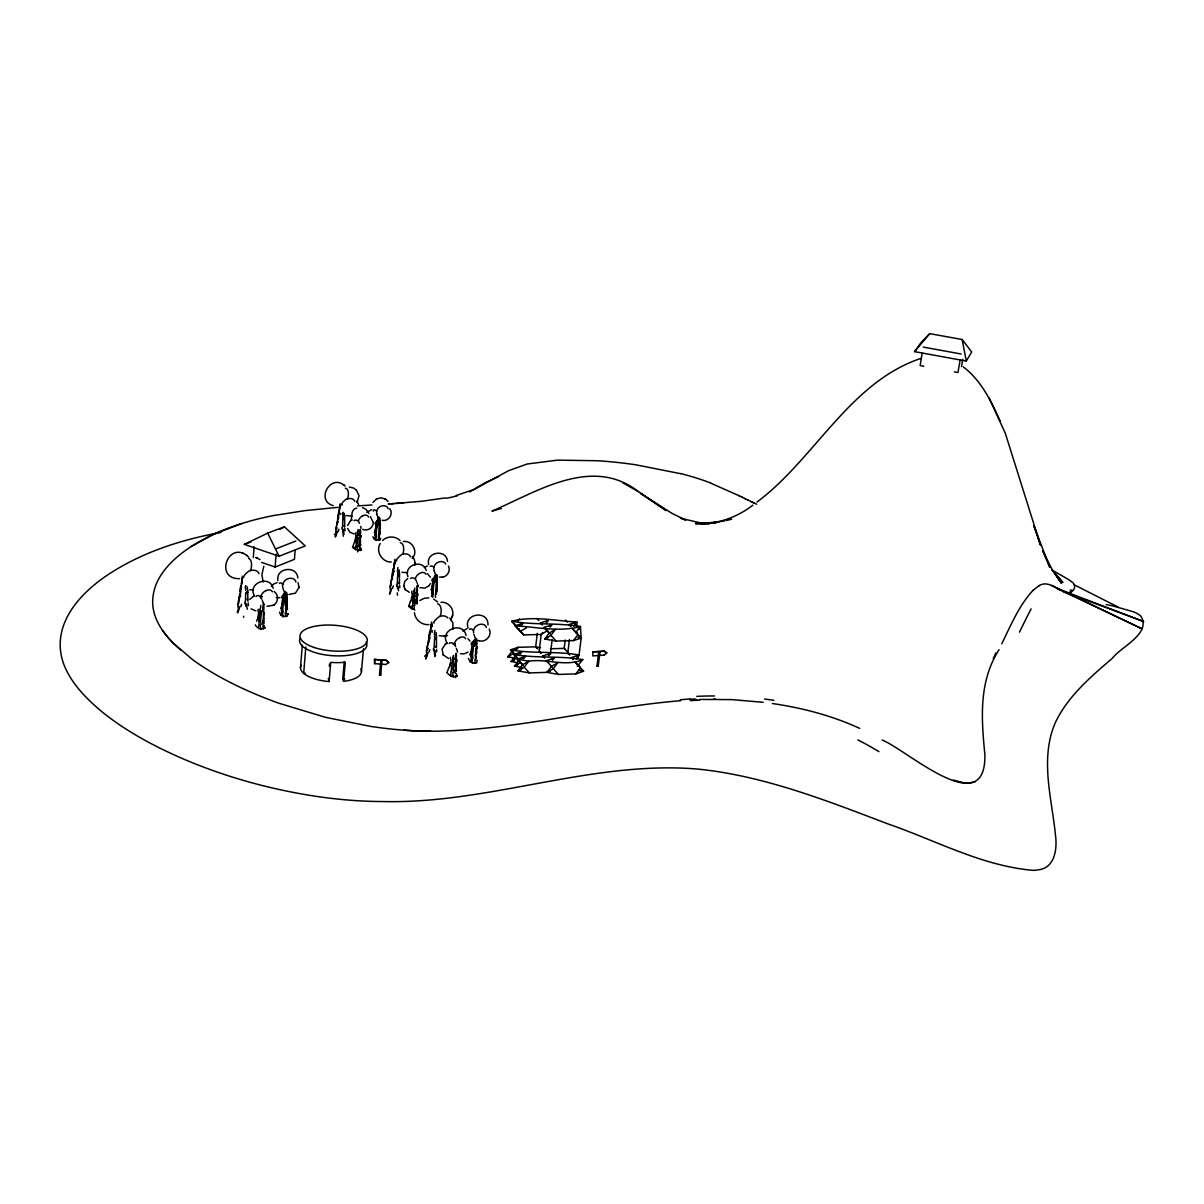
<?xml version="1.0" encoding="UTF-8"?>
<svg xmlns="http://www.w3.org/2000/svg" width="1204" height="1204" viewBox="0 0 1204 1204"><rect width="100%" height="100%" fill="white"/><g stroke="black" fill="none" stroke-linecap="round" stroke-linejoin="round"><path stroke-width="1.5" d="M245.691 588.395L245.691 590.261M247.708 592.594L247.979 601.127M357.784 542.884L358.235 537.405M356.279 543.576L356.294 545.818M414.432 601.865L414.627 599.276M412.791 602.557L412.791 604.935M285.273 598.207L285.288 596.447M342.884 517.87L342.899 515.041M380.148 533.041L380.133 534.38M451.425 668.957L451.425 671.486M263.39 613.814L263.435 620.301M397.666 574.308L397.696 571.328M437.112 591.691L437.157 590.291M263.631 614.777L263.706 612.475M287.019 602.737L287.094 600.435M379.125 521.528L379.245 519.827A27.18 16.6 79.3 0 0 379.35 518.773L379.125 517.223M285.062 605.371L285.047 602.933M434.599 637.593L434.659 634.433M298.923 587.236L298.125 582.766M399.442 575.361L399.502 583.549M285.89 601.624L285.784 608.08M360.267 536.788L360.252 542.658M245.691 593.045L245.481 601.654M360.327 537.782L360.432 535.69M379.922 528.089L380.028 526.013M431.89 591.962L431.935 590.788M281.646 608.697L281.57 611.165M417.156 594.114L416.96 602.888M262.412 596.717L260.546 596.567L260.485 597.756M431.875 592.202L431.83 593.151M435.351 579.907L435.397 579.049M379.079 526.961L378.914 532.83M414.928 565.188L415.064 563.984M436.48 575.091L436.465 575.316A28.896 18.06 78 0 1 436.45 576.475L436.254 578.236M238.061 603.987L237.925 607.012M415.094 563.427L414.266 559.363L412.25 556.474M456.03 660.785L455.925 662.185A19.445 17.232 -27.3 0 0 456.015 663.118L455.789 669.123M245.721 586.559L245.767 585.641M263.796 621.61L263.887 620.165M286.823 594.716L286.913 592.88M336.262 527.728L335.841 531.867M375.151 533.417L375.061 535.645M415.064 564.315L415.109 563.096M437.097 582.886L436.962 585.084A17.955 16.69 8.4 0 0 436.901 585.972M342.854 519.27L342.568 527.096M390.292 586.258L390.156 589.162M263.24 607.809L263.586 604.935A30.988 24.832 -50.4 0 0 263.571 603.776L263.224 602.828M285.077 602.03L285.167 600.435M426.683 650.371L426.547 653.471M436.164 583.985L435.953 590.186M443.238 654.976L442.094 649.016L445.676 643.839M474.903 643.493L474.948 642.605M263.3 606.395L263.33 605.928A30.582 22.68 68.1 0 0 263.405 604.754L263.36 603.791M433.169 590.186L433.892 583.774M476.618 649.016L476.769 646.683M471.246 655.172L471.125 657.7M261.087 614.085L261.283 610.669M397.621 575.783L397.26 584.045M475.836 647.978L475.746 649.407M285.89 595.634L285.95 594.701M479.192 640.739L478.545 640.513C485.122 643.342 492.602 635.577 489.215 629.09M261.057 614.552L260.621 620.602A12.01 11.303 -35.5 0 0 260.696 622.107L261.148 624.319M342.959 513.371L343.035 512.257M379.862 520.79L379.967 519.105A27.331 24.441 -36.5 0 0 379.982 518.277M455.955 663.208L456.045 661.779M358.551 533.011L358.611 532.213M360.327 530.497L360.312 529.625A27.496 21.19 69.1 0 0 360.357 529.203L360.207 531.34M434.539 639.158L434.102 647.948M285.363 594.43L285.453 593.06M358.371 535.223L358.461 533.884M417.081 595.438L417.036 596.326A18.15 16.344 -25.9 0 0 417.111 597.214L417.081 598.554M455.142 644.757L455.247 643.794L453.306 644.381M397.772 569.552L397.937 567.505M436.977 577.393L437.112 575.617M261.283 628.398C260.711 630.776 255.353 626.035 255.293 624.861M415.109 593.753L415.199 592.338M417.036 589.614L417.111 588.651M358.34 549.927L355.782 549.837L352.516 547.353L355.466 547.414M434.734 632.551L434.915 630.369M453.788 676.227C452.99 678.725 447.692 673.533 446.895 672.63M253.307 557.633L254.089 546.586M283.392 602.346L283.467 601.398M360.447 542.703L360.342 544.027A10.851 5.478 -85 0 1 359.996 542.823M414.989 595.378L414.688 598.794M453.983 659.611L454.089 658.106M283.376 602.572L282.805 608.08A11.859 11.468 1.7 0 0 282.895 609.57L283.166 611.813M456.045 655.172L456.211 653.26L456.075 654.058M476.679 640.874L476.829 638.993M261.629 562.388L275.144 567.054L276.122 554.111M378.507 520.549L378.613 519.3M295.161 550.183L294.438 559.333L275.144 567.054M453.848 661.357L453.502 664.984M475.715 649.633L475.58 654.555M284.039 595.167L284.144 593.768M300.488 667.588L302.294 645.163M305.801 646.969L303.679 673.397L305.319 673.156M358.642 531.476L358.732 530.407M475.956 641.852L476.122 639.956A30.958 19.565 76.7 0 0 476.257 638.782M328.316 678.319L329.113 681.569A30.536 12.085 4 0 1 301.241 665.18M329.324 666.339L329.535 663.946M329.113 681.569L330.739 662.366A30.627 11.859 4.1 0 0 345.307 662.185L343.637 681.344L345.051 681.148A30.536 12.085 4 0 0 360.809 668.867M376.852 527.593L376.912 526.735M283.392 594.189L283.241 595.814M376.822 527.803L376.265 532.8A10.625 10.384 -1.1 0 0 376.325 534.14L376.566 536.186M435.517 577.122L435.652 575.572M343.637 681.344L342.719 679.297L344.224 661.899M259.808 613.242L259.071 619.849M361.426 671.892L363.473 648.715M282.488 601.654L282.579 600.721M377.499 520.88L377.604 519.827A27.526 2.935 -82.8 0 1 377.74 518.864M475.098 640.558L475.234 639.158M241.402 583.534L241.191 585.671M241.658 584.677L241.914 581.953A44.127 39.597 40.4 0 1 242.019 581.05L242.546 577.468M283.602 599.712L283.753 598.253M377.68 518.969L377.875 517.028M473.413 647.767L472.615 654.585A12.07 11.709 -13.5 0 0 472.645 656.105L472.916 658.407M434.554 577.574L434.659 576.445M356.339 542.251L357.076 536.247M376.837 520.655L376.717 521.708M240.183 593.602L240.032 595.107M376.506 511.248L376.792 513.897M375.934 527.442L376.069 526.178M413.559 595.935L413.679 594.806M258.408 614.04L258.664 611.752M339.347 510.887L339.528 509.232A39.672 36.316 40.5 0 1 339.633 508.404L339.949 506.508M375.919 527.653L375.257 532.108M377.063 525.215L377.198 523.89M413.544 596.161L412.852 601.157M474.12 641.416L474.271 639.986M339.317 511.158L339.227 511.986M375.663 527.081L375.889 525.019M433.816 577.303L433.681 578.417M434.057 582.164L434.223 580.764M375.573 527.879L375.151 530.437M451.515 667.452L452.433 660.71M432.853 584.03L432.958 583.127M473.593 646.051L473.774 644.561M282.172 603.309L281.856 605.221M338.956 512.513L339.167 510.571A33.893 25.916 -60.2 0 1 339.468 508.901L339.483 508.344M393.934 566.888L393.798 568.047M432.778 584.692L432.055 589.388M537.601 648.941L535.69 646.834L537.255 633.334M541.108 653.531L539.196 651.409L541.153 634.463L542.537 632.627M282.564 599.291L281.766 607.252M432.387 583.955L432.672 581.788M472.269 647.993L472.389 647.045M552.094 639.881L550.499 653.441L548.843 655.668M239.762 593.391L239.43 596.447M259.929 612.053L260.23 609.66M337.857 519.556L337.993 518.472M355.616 537.119L355.887 535.043M430.46 630.128L430.264 631.679M430.611 629.677L430.836 627.841A45.09 41.117 33.2 0 1 430.972 626.923L431.363 624.485A38.979 28.384 -58.2 0 0 431.709 621.986M473.307 641.085L473.187 642.033M565.188 639.971L564.179 648.384L568.619 653.29M453.441 665.481L453.216 668.265A12.236 11.272 -48 0 0 453.231 669.8M472.194 648.7L471.381 653.697M569.718 655.066L567.806 652.959L569.432 639.429M393.573 568.694L394.129 565.158A42.125 38.573 36.6 0 1 394.25 564.285L394.596 562.268M432.296 584.813L431.8 587.492M598.704 652.147L596.973 666.023L598.207 666.098L597.003 666.098M598.222 666.143L599.953 652.252L598.809 652.011M258.303 614.928L257.776 617.757M471.682 647.782L471.998 645.479M412.084 595.182L412.31 593.421M337.602 519.526L337.255 522.295M357.197 535.178L357.483 533.011M288.9 594.505L295.416 593.151L298.863 587.687M298.818 587.973L298.953 586.95M430.46 630.911L430.535 629.496A38.648 27.707 -59.3 0 1 430.912 627.615M395.318 563.367L395.514 561.967M413.83 593.677L414.146 591.39M450.687 660.499L450.898 659.1M471.577 648.67L471.02 651.499M392.083 576.099L391.691 579.034M392.037 577.785L392.414 574.895M282.729 599.562L282.94 598.147M373.225 523.078C373.014 528.074 367.16 531.461 362.705 529.324M452.584 659.491L452.945 657.053M428.639 639.565L428.218 642.68M355.511 537.932L354.984 540.521M428.519 641.22L428.94 638.165M432.07 625.884L432.296 624.394M283.045 615.876L282.925 616.644L287.064 616.313L288.027 613.784M241.628 581.698L242.094 578.612A38.167 29.949 -54.3 0 0 242.365 576.159M339.633 508.404L340.16 505.138M376.446 539.843L379.982 540.31L380.63 538.218M472.766 662.561L472.645 663.344L476.709 662.952L477.16 660.243M376.551 522.987L376.22 525.11A22.214 1.896 -82.8 0 0 376.476 523.334M452.523 615.756C454.51 608.833 448.069 601.488 440.995 602.316M283.03 596.266L282.82 597.545M394.837 560.838L394.641 561.982M411.903 596.477L411.301 599.186M433.124 582.014L433.335 580.659M239.867 596.296L239.34 598.945M472.57 645.856L472.811 644.411M431.619 623.266L431.182 625.689M922.294 352.637L920.142 365.58L923.739 366.242M450.416 662.335L449.754 665.195M394.461 562.509L394.566 561.922A36.286 27.225 -58.9 0 0 394.897 559.288M430.806 627.63L431.318 624.801M960.19 359.56L957.948 372.533L954.351 371.87M961.484 366.618L962.749 359.274M394.415 562.81L394.054 564.872A36.06 26.654 -60 0 0 393.889 566.632M337.496 522.28L336.924 524.959M376.37 522.25L376.16 523.409M394.144 571.81L394.295 570.997M238.287 601.699L239.22 597.666M391.857 578.913L390.532 584.06M336.187 527.051L337.06 523.409M412.37 608.487L414.928 610.082M335.841 533.357L334.396 534.606M428.308 642.439L426.953 648.023M450.973 675.278L450.808 676.031M473.383 630.46L473.623 632.943M472.6 642.409L472.329 643.704M241.206 587.657L240.71 590.02M433.696 567.445L434.072 570.41M338.339 516.576L338.821 514.424M238.452 602.903L239.009 600.42M263.194 582.044L261.945 574.865M240.213 590.923L240.634 589.057M238.302 603.535L238.091 604.468M391.481 580.208L390.879 582.555M281.014 614.792L282.925 616.644M338.023 517.284L338.279 516.155M392.534 573.721L392.971 571.945M390.502 584.647L390.006 586.769M279.554 612.083L280.848 615.515M374.549 538.941L376.34 540.536M426.833 648.52L426.291 650.777M429.136 637.036L429.948 633.65M393.001 572.035L393.332 570.621A30.883 28.098 38.3 0 0 393.919 568.077M347.625 525.486L349.882 521.663M429.617 635.125L429.376 636.088M470.523 661.402L472.645 663.344M427.826 644.546L427.315 646.428M372.954 536.713L374.384 539.588M447.482 561.35C446.488 548.512 425.403 551.899 428.669 564.525M450.732 619.714L452.373 616.328M452.268 616.719L452.629 615.364M452.885 629.346L452.87 622.694L449.724 618.149M468.401 658.483L470.328 662.14M352.591 547.173L354.518 541.966M424.636 656.255L425.99 654.795M408.743 606.003L410.248 602.045M257.265 619.338L256.557 621.204M446.97 672.434L449.182 666.805M281.36 606.756L280.652 608.532M410.775 600.706L410.338 601.819M427.555 649.513L428.022 648.339M374.685 531.837L374.354 532.65M431.303 588.967L430.942 589.825M470.478 653.065L469.695 654.871M575.572 624.876L576.746 622.077C555.285 620.797 532.785 615.59 511.67 621.279L517.028 627.179M579.244 629.346L580.448 626.531C557.693 622.573 534.425 625.252 511.67 621.279L516.064 625.779M577.619 658.438L579.094 654.991L581.171 638.075L580.448 626.531C559.273 632.326 536.638 627.043 515.086 625.779L523.68 634.899L541.153 634.463L547.639 630.46M999.064 649.648C978.431 682.096 981.395 718.698 984.887 754.833C986.001 822.287 906.808 749.836 882.186 740.024M1001.743 643.839C1010.893 625.267 1018.945 605.416 1033.273 590.095M380.238 543.456C375.332 551.357 382.165 562.464 391.3 562.012M430.385 583.594L429.075 585.626M966.285 361.08L971.688 351.974L962.146 339.498L929.699 333.643L920.894 342.734L914.573 351.628L966.285 361.08L962.146 339.498M262.051 573.841L263.827 566.256M249.679 599.381L254.24 595.739M271.397 586.529L273.534 584.075L277.07 582.601M357.197 502.369L359.018 495.612L356.233 489.877M372.924 502.489L376.566 498.923M576.099 659.055L579.094 654.991C556.383 650.988 533.146 653.862 510.436 649.859L516.426 656.361M577.258 666.233L582.811 659.611C559.995 655.593 536.668 658.513 513.852 654.479L519.421 660.59M575.888 673.894L580.298 667.904L583.549 671.23L575.888 673.894L558.415 674.451L546.992 672.374L529.384 672.931L517.961 670.869L522.461 664.864L528.707 661.207C546.736 658.302 565.428 667.242 582.811 659.611L580.478 660.966M552.425 660.304L554.081 658.076L546.3 660.695L552.29 667.227M546.992 672.374L551.447 666.384L557.708 662.757L553.253 668.747L546.992 672.374L550.108 671.32M573.525 640.603L577.92 634.689L572.803 629L581.171 638.075L573.525 640.603L556.097 641.055L544.705 639.023L549.159 633.078L555.39 629.421L550.95 635.366L544.705 639.023L547.82 638.015M573.751 626.095L576.746 622.077L577.062 626.998M521.121 669.8L517.961 670.869L524.207 667.227L528.707 661.207L517.284 659.145L523.319 665.692M546.571 622.664L548.226 620.466L540.476 622.904L542.387 625.026M523.529 658.769L525.215 656.526L517.284 659.145L519.436 661.252M550.138 627.133L551.793 624.921L544.012 627.389L549.987 633.936M514.153 657.986L507.712 656.827L512.558 650.687M516.651 649.513L518.322 647.3L535.69 646.834L540.506 647.707M520.068 654.118L521.753 651.891L513.852 654.479L517.058 657.625M521.332 625.523L523.003 623.311L515.086 625.779L517.028 627.72M517.886 621.038L519.556 618.841M366.829 512.392L371.675 509.563M412.219 558.43C418.646 551.929 412.144 540.069 403.355 541.514M388.636 662.651L386.123 660.213L374.61 659.371L374.625 663.645L385.927 664.473L388.757 662.501L386.002 660.364L374.474 659.521M914.573 351.628L929.699 333.643M374.625 663.645L374.61 659.371M428.865 585.836L424.922 588.109L419.895 587.657M462.893 631.077L466.791 628.774M382.586 540.461C387.252 535.81 395.544 535.87 400.119 540.611M382.059 660.83L380.855 660.755L379.471 675.038L380.765 675.068M350.168 521.407C353.239 518.608 349.461 509.713 356.715 508.043M273.835 605.04C278.545 602.166 278.756 594.565 274.136 591.495M756.985 502.053C814.897 458.874 849.527 382.33 920.894 358.386M424.395 567.535L427.345 565.91M419.805 600.51L424.275 598.298L428.759 597.816M468.07 652.041L464.308 653.832L460.5 653.727M604.092 655.187L606.771 652.929L604.212 651.108L592.789 651.891L592.88 655.954L604.032 655.021M599.893 652.372L598.794 652.267M752.921 505.138C737.886 516.757 719.435 523.605 700.367 523.951L724.387 521.016M433.982 623.085C432.055 623.115 437.744 617.095 440.107 616.252M266.972 606.259L273.519 605.251M680.621 700.698C596.943 707.591 515.101 730.873 430.851 731.219A160.568 63.059 4.9 0 1 403.897 730.166A167.537 65.588 4.9 0 1 380.253 727.743A180.766 70.374 4.9 0 1 370.23 726.328L325.336 717.283L279.132 703.317A292.903 109.293 5.5 0 1 258.484 695.385L248.807 691.246A319.195 118.142 5.7 0 1 222.063 678.123A325.592 120.31 5.7 0 1 192.459 659.536L172.909 642.801A294.544 109.368 5.4 0 1 162.826 630.776A278.214 103.484 5.3 0 1 153.886 611.828C150.861 599.742 153.706 586.799 160.222 576.34A361.606 135.044 6.1 0 1 191.331 546.481C210.248 534.215 231.574 526.073 253.246 520.203A237.293 85.559 5.1 0 1 273.654 515.523L305.048 510.616L338.189 507.32M273.278 605.401L274.106 604.875M191.285 546.466L214.237 534.004L241.869 523.484M445.977 643.658L447.045 643.147M442.485 577.167C447.482 576.611 450.763 570.651 448.505 566.121M469.605 491.879L485.212 482.744L498.576 476.588M445.405 644.005L446.217 643.523M519.135 625.583L523.003 623.311M520.248 631.483L526.479 627.811M545.909 621.821L548.226 620.466M549.46 626.291L551.793 624.921M514.469 649.558L518.322 647.3L510.436 649.859L513.431 652.794M507.712 656.827L513.867 653.215L515.779 655.322M515.959 655.292L511.098 661.463L517.569 662.621M517.494 654.389L518.277 653.938M519.421 653.26L521.753 651.891M574.428 623.431L576.746 622.077L569.131 624.515L571.042 626.637M519.391 659.942L514.514 666.143L522.641 667.618M520.549 659.265L522.1 658.347M522.882 657.896L525.215 656.526M578.116 627.901L580.448 626.531L575.678 632.642M548.166 654.795L550.499 653.441L542.733 656.029L544.644 658.152M551.748 659.431L554.081 658.076M576.776 656.331L579.094 654.991L571.464 657.565L573.39 659.687M279.885 529.324L284.37 526.825L305.289 545.909L279.087 556.263L244.352 544.374L267.694 533.131L284.37 526.825M407.735 578.507L404.679 581.472L403.807 586.167M376.972 498.712L381.186 497.854L385.145 498.953M376.295 499.058L377.198 498.591M1038.901 585.776C1046.426 580.84 1054.027 586.784 1060.468 590.396M459.522 637.699L459.793 637.563A6.788 4.289 -41.4 0 1 465.617 638.782M447.572 635.396L446.097 635.968M265.949 590.622L266.25 590.502A6.667 4.545 -37.6 0 1 272.45 591.811M362.946 515.658L363.187 515.553A5.945 4.079 -40.8 0 1 368.605 517.133M1065.209 592.233C1072.328 595.318 1078.98 585.641 1071.063 581.412M276.544 548.557L295.868 541.032M244.352 544.374L250.989 541.86M1071.319 592.037L1068.43 592.594M517.675 665.09L514.514 666.143L520.73 662.501L519.872 661.673M974.909 782.118L965.608 783.202L953.282 780.102M514.243 660.424L511.098 661.463L517.284 657.836L518.247 658.904M439.294 635.772L445.811 636.058M445.465 636.148L446.503 635.847M456.286 495.476L474.18 489.411L508.494 470.734L527.292 463.991L557.648 460.124L598.087 460.756A155.331 49.379 7.2 0 1 635.441 464.729L680.666 473.684M726.298 520.549L731.731 519.165M453.727 677.039L457.174 675.655M273.203 588.35C269.846 574.353 247.151 583.127 254.375 595.799M280.035 597.635L276.288 597.651M352.08 516.155L346.03 515.538M261.223 629.195L264.835 627.901M407.674 572.713L401.895 572.321M221.084 532.409C181.006 539.633 141.289 552.516 107.201 575.211A435.487 171.404 5.9 0 0 86.884 591.435C72.631 605.04 60.546 623.115 60.2 643.448A338.158 132.049 4.8 0 0 64.324 665.677C71.864 683.917 86.176 698.471 101.046 711.007A384.543 149.251 5.3 0 0 157.543 746.962C207.058 771.734 260.741 787.867 315.418 796.235A207.404 85.725 4.2 0 0 349.852 800.193A191.18 79.554 4.2 0 0 383.73 801.563C486.807 803.866 585.836 762.629 688.989 768.438A152.261 69.019 8.9 0 1 703.151 769.642C767.279 777.137 827.946 801.066 887.83 823.882C935.643 840.332 981.982 865.977 1033.032 870.341A27.692 11.844 12.9 0 0 1038.721 869.785C1055.125 867.723 1057.323 848.338 1055.472 835.17C1052.371 803.444 1043.206 771.388 1049.948 739.467A728.796 246.91 18.2 0 1 1056.299 720.624C1069.047 695.175 1091.23 676.452 1112.436 658.212C1120.307 647.255 1151.596 633.71 1140.971 616.313A24.953 7.961 11.7 0 0 1139.496 615.048A22.048 7.028 11.7 0 0 1133.882 611.933L1113.083 605.958M358.28 550.634L361.411 549.581M445.269 497.914L421.701 501.27L391.165 503.784M442.636 577.137L439.4 577.032M707.982 523.68L716.832 522.355M707.832 523.605L718.592 522.1M704.099 523.89L716.651 522.37M443.855 636.419L444.697 636.314M714.709 522.611L695.551 522.897L704.746 523.83L682.111 518.638M501.285 508.555L491.954 511.128C536.683 491.924 591.932 455.353 638.406 491.608L666.113 510.556L640.468 493.294L672.178 513.476L685.738 520.053L680.471 518.217M343.546 484.806C329.685 474.391 315.764 500.909 333.342 505.68M403.566 502.911L395.89 503.468M428.85 624.59C421.912 625.327 415.079 619.774 414.447 612.791M606.771 652.929L604.288 651.274L592.789 651.891M393.964 503.603L388.757 503.934M357.468 505.921L371.946 504.988M389.614 503.889L388.215 503.979M239.521 578.673C214.297 579.244 227.887 540.942 247.106 555.616M695.099 699.659L696.755 699.569M699.84 699.434L731.866 699.614L763.11 702.293M550.378 648.76L564.179 648.384L565.203 649.423M253.577 590.186L249.785 589.644M349.28 487.063L353.57 487.996L356.459 490.103M713.49 699.163L715.883 699.163M695.671 523.996L699.103 524.041M411.708 606.44L408.607 606.395L412.235 609.194M255.895 610.91L251.124 608.863M382.15 520.263C388.41 521.934 393.949 513.747 389.69 508.63M353.69 533.808L349.943 532.213L347.655 528.496M772.321 703.527C802.391 707.892 832.099 715.643 859.746 728.405M577.935 637.503L581.171 638.075L577.92 634.689M578.673 670.342L583.549 671.23L575.166 662.23L578.432 665.556M923.212 347.083L961.138 354.006M1106.19 604.619L1108.222 604.995M1109.23 605.191L1112.135 605.762M448.445 658.438L443.057 654.72M285.574 613.348L288.087 614.025M362.615 507.621L366.166 509.473L368.891 513.461M255.82 557.482L260.064 559.649M409.27 592.278L405.146 589.463M243.464 553.464L242.335 553.087M256.166 557.587L257.084 557.888M1063.884 591.856L1062.53 591.36M1064.968 592.278L1077.219 596.838M1080.725 598.132L1143.74 621.58L1056.901 588.395L1141.949 628.774L1051.634 585.445M710.435 483.03L739.391 495.867M381.849 660.499L380.78 675.143L379.531 675.158M756.684 504.22L750.679 501.406M754.065 503.016L747.654 499.946M738.624 495.491L742.522 497.418M744.644 498.456L748.301 500.247M741.619 496.966L745.411 498.832M1074.013 584.708L1118.08 607.057M433.636 599.08L437.654 601.985M1051.814 569.928L1068.731 579.621A18.361 4.259 24.8 0 1 1071.033 581.397M622.709 482.804L638.406 491.608M385.491 499.148L388.049 501.451M384.919 498.817L385.747 499.299M487.996 624.966C488.508 609.435 463.043 613.498 468.055 628.021M427.33 573.631L430.4 577.152M246.384 555.059L248.701 557.166M344.028 485.167L345.081 486.085M343.275 484.61L344.359 485.408M370.426 516.682L373.255 522.401M467.965 638.737L469.996 641.04M963.245 366.859C981.215 380.389 991.268 401.414 1000.328 421.4M180.54 650.009L175.317 645.209A296.259 109.985 5.4 0 1 162.811 630.791M512.167 650.912L513.024 651.755M539.196 651.409L540.446 652.658M542.733 656.029L543.982 657.279M546.3 660.695L547.338 661.733M518.954 629.105L519.586 629.737L518.939 628.97M517.238 627.931L523.68 634.899M535.69 646.834L536.939 648.083M540.476 622.904L541.725 624.184M544.012 627.389L549.611 633.304M567.806 652.959L569.025 654.208M571.464 657.565L572.698 658.814M578.612 665.3L579.816 666.534L578.552 665.135M569.131 624.515L570.35 625.794M576.656 632.717L577.468 633.56L576.836 632.852M553.253 668.747L558.415 674.451M518.563 659.25L519.526 660.319M521.046 662.862L522.987 664.999M524.207 667.227L529.384 672.931M536.954 618.45L538.865 620.572M550.95 635.366L556.097 641.055M565.489 620.075L567.4 622.182M1054.493 572.833L1062.861 582.54L1053.334 571.464L1061.371 583.233L1052.221 569.778L1042.604 550.604L1049.768 567.219L1033.83 525.742L1040.482 545.111L1005.28 433.184L988.966 397.651M356.64 501.15L358.626 504.416M453.351 643.643L454.344 644.862M403.761 585.912L404.92 589.147M404.77 588.922L405.281 589.674M260.546 596.567L261.81 599.261M378.327 518.006L377.529 516.29M435.637 574.729L434.84 572.953M475.535 638.466L474.707 636.675M454.45 644.035L455.639 646.653M415.44 579.064L416.464 581.336M418.239 586.529L417.908 585.836M447.196 643.312C438.783 630.083 462.968 620.436 466.098 635.501M267.694 533.131L279.087 556.263M358.521 521.287L359.379 523.304M263.601 603.746L264.112 604.739M457.234 676.181L456.075 673.292M352.08 520.263L351.658 519.225M262.939 602.12L262.306 600.525M426.231 570.515C422.83 558.611 403.385 564.992 407.93 576.701M416.945 582.555L417.261 583.368M456.346 648.399L456.677 649.272M360.583 526.374L361.2 528.074M361.471 550.047L360.673 547.82M417.743 584.617L418.345 586.378M457.008 650.16L457.625 651.981M261.208 597.651L260.952 596.913M377.349 515.763L376.897 514.304M434.674 572.487L434.177 570.831M474.481 636.043L473.97 634.388M264.278 625.734L264.91 628.413M264.112 623.747L263.661 621.7M286.462 611.587L285.995 609.495M360.794 545.803L360.432 543.937M379.471 536.036L379.079 534.124M436.525 593.557L436.134 591.54M476.167 658.136L475.761 655.999M456.512 671.411L456.135 669.334M417.352 603.806L417.186 602.933M358.235 546.255L357.889 544.238A10.701 10.159 -45.8 0 1 357.693 542.899M414.883 605.431L414.537 603.294M453.697 672.043L453.336 669.77M297.839 577.95C296.831 564.842 275.355 567.852 277.913 580.749M248.445 605.597L248.144 602.843M245.947 606.425L245.616 603.475M433.47 593.768L433.214 591.6A11.287 11.002 -8.8 0 1 433.154 590.186M345.036 530.798L344.841 528.255M286.883 597.244L287.019 598.614M397.576 588.621L397.335 585.791M247.603 590.472L247.437 588.636A32.388 29.784 -5.2 0 1 247.302 586.815M287.289 606.635L287.034 603.655M399.773 587.853L399.608 585.204M344.72 526.69L344.6 518.924A27.617 25.6 9.8 0 0 344.66 516.983M263.525 609.299L263.646 610.654M343.321 536.262L342.658 528.752M436.721 651.876L436.585 649.377M379.877 523.093L379.982 524.342M344.54 516.983L344.404 515.312A28.971 27.09 -9.5 0 1 344.359 513.371M436.48 647.346L436.465 638.662A31.304 28.655 2.7 0 0 436.51 636.495L436.299 634.643M380.118 531.656L379.922 528.932M399.382 573.33L399.261 571.569A30.747 28.49 -13.7 0 1 399.246 570.109M436.977 579.816L437.067 581.126M434.177 649.784L434.418 652.779A32.132 1.821 84.9 0 1 434.84 656.662M417.111 598.99L417.171 600.059M263.24 610.443L263.33 611.903M263.887 618.66L263.646 615.711M360.327 532.785L360.402 534.034M455.97 664.548L455.91 663.133M476.664 643.433L476.739 644.832M437.142 588.831L436.962 585.972M456 665.014L456.045 666.143M417.066 593.527L417.081 591.074M476.769 652.989L476.603 649.964A19.204 17.699 5.2 0 1 476.573 649.016M360.252 535.043L360.177 533.718M456.03 656.616L456.06 659.341M360.493 541.333L360.327 538.624M287.395 609.6L287.365 608.14M285.89 599.712L285.845 598.253M379.079 525.23L379.064 523.906M436.194 581.683L436.179 580.749M475.866 645.525L475.851 644.531M259.01 621.324L259.056 623.807A24.291 23.026 -20.5 0 1 258.439 627.465M435.547 655.668A21.807 11.092 63.5 0 1 435.035 650.657M435.908 646.127A15.682 2.062 82.3 0 1 436.014 647.647M436.33 634.643A32.884 30.13 -16 0 1 436.315 632.777M433.56 650.446A22.274 9.256 -80.1 0 1 433.44 648.504M435.276 637.804A41.237 29.874 69.3 0 1 435.201 639.399M434.373 634.357A42.441 33.486 64.7 0 1 434.478 632.461M427.059 653.561A21.747 21.356 50.9 0 1 425.584 658.934M427.029 650.416A15.17 12.221 82.8 0 1 427.239 648.113M428.037 642.665A22.003 19.565 -30.2 0 1 427.781 643.899M429.497 639.505A26.037 19.55 -57.5 0 1 430.024 637.082M429.677 631.769A28.429 20.363 -58.4 0 1 429.015 635.125M428.022 652.538A29.092 13.289 -84.7 0 1 425.885 658.678M427.239 649.739A21.461 2.423 -78.3 0 1 427.661 647.963M428.985 641.431A28.956 22.349 67.1 0 1 428.759 642.65M428.594 638.075A31.485 28.505 39.5 0 1 429.06 635.938A29.107 12.808 85.1 0 1 429.316 635.155M430.581 630.941A33.02 29.934 35.2 0 1 430.054 633.68M429.091 651.906A24.893 6.983 -63.5 0 1 429.828 649.648M432.311 630.475A30.25 14.448 82.8 0 1 432.025 632.341M431.89 626.727A41.026 19.475 83.2 0 1 432.01 625.824M440.453 616.237A5.96 4.079 -6 0 1 447.813 617.893M437.594 603.806A8.759 4.771 -81.1 0 1 440.182 616.328M449.107 643.523A3.823 2.062 25.6 0 1 454.299 643.884A6.788 4.289 -41.4 0 1 459.717 637.608M455.503 675.956A17.428 1.038 83.1 0 1 455.729 677.702M455.88 669.62A12.431 5.689 -83.5 0 1 455.669 668.145M456.918 659.521A22.5 16.871 66.3 0 1 456.888 661.568M455.533 657.76A24.035 19.234 63.2 0 1 455.639 655.036M452.794 672.344A16.871 11.965 -79 0 1 452.764 676.227M454.6 664.081A23.869 2.137 -87.4 0 1 454.344 666.76M453.306 656.752A25.705 5.087 -88.7 0 1 453.441 655.277M451.109 671.486A24.652 23.192 -35.2 0 1 450.522 675.188M451.62 668.972A17.307 15.757 55.9 0 1 451.681 667.483M453.156 660.409A31.891 15.682 -71.1 0 1 453.321 659.25M450.266 664.939A11.739 4.65 -60.7 0 1 449.679 666.685M450.958 662.08A16.66 5.463 88.2 0 1 450.793 663.043M450.115 658.513A20.227 12.371 78.4 0 1 450.401 657.339M455.082 673.217A19.415 15.14 34 0 1 455.067 668.882M455.669 665.947A14.147 8.323 63.7 0 1 455.624 667.422M455.548 658.152A22.455 17.157 -51.7 0 1 455.488 659.958M456.391 656.496A23.523 17.232 -57.4 0 1 456.482 653.968M469.44 629.436A3.778 1.716 38.4 0 1 473.669 630.279A6.697 4.982 -26.3 0 1 479.824 624.379A6.697 4.982 -26.3 0 1 486.356 627.48M474.843 659.641A17.232 4.876 88.5 0 1 475.113 662.998M475.535 656.15A12.296 7.961 -77.4 0 1 475.339 654.675M476.934 646.413A22.229 13.214 77.2 0 1 476.859 648.504M475.264 644.351A23.839 15.682 75.7 0 1 475.414 641.597M472.314 658.498A16.66 14.147 -70.7 0 1 472.043 662.471M474.526 646.322A23.598 3.281 -81.7 0 1 474.677 644.953M472.69 646.187A25.419 0.873 -82.9 0 1 472.525 647.571M471.411 657.73A24.155 23.463 9.9 0 1 470.659 661.447M471.562 655.232A17.157 13.861 73.9 0 1 471.667 653.772M472.961 646.939A31.59 21.145 -62.9 0 1 473.142 645.765M472.901 642.108A32.583 20.272 -64.5 0 1 472.69 643.508M470.839 656.135A16.435 3.145 -64.3 0 1 471.848 653.546M471.411 651.394A11.588 6.667 -51.6 0 1 470.869 653.035M471.863 650.31A16.465 1.731 -85.8 0 1 471.697 651.364M471.17 644.381A20.032 8.398 86.2 0 1 471.607 642.5M473.353 641.642A21.175 9.798 83.5 0 1 473.082 643.026M475.384 642.153A24.998 8.293 -75.7 0 1 475.55 640.182M475.761 659.973A19.249 13.199 51.9 0 1 475.55 655.443M476.302 652.628A13.981 5.764 73.1 0 1 476.332 654.088M476.483 644.877A22.123 19.174 -34.2 0 1 476.453 646.714M476.859 643.403A23.297 19.806 -42.6 0 1 476.919 640.859M344.826 678.936A25.705 10.174 4 0 1 342.809 679.282M366.166 642.078A33.727 12.958 4.1 0 1 332.966 655.728A33.727 12.958 4.1 0 1 300.398 637.879M398.584 590.833A20.348 10.309 64.6 0 1 398.163 586.739M398.96 582.375A14.629 1.746 82.6 0 1 399.066 583.774M399.487 573.315A29.272 27.015 5.6 0 1 399.517 575.361M397.245 592.819A29.934 1.264 85 0 1 397.486 595.318M396.763 586.348A20.769 9.075 -80.7 0 1 396.643 584.512M398.328 574.504A38.528 27.797 71 0 1 398.253 576.009M397.44 571.268A39.581 31.153 66.9 0 1 397.516 569.477M390.683 589.238A20.317 19.941 56.1 0 1 389.449 593.978M390.608 586.303A14.147 11.303 85 0 1 390.818 584.151M391.541 579.019A20.543 18.557 -29 0 1 391.315 580.178M392.85 576.069A24.291 18.752 -58.1 0 1 393.332 573.781M393.046 568.755A26.488 19.55 -59.1 0 1 392.429 571.93M391.646 588.395A27.135 11.98 -83.9 0 1 389.81 593.963M390.864 585.866A19.986 1.821 -78 0 1 391.24 584.286M392.489 577.965A27.045 20.814 69 0 1 392.293 579.124M392.068 574.805A29.423 26.714 42.7 0 1 392.489 572.788M392.519 588.485A23.222 7.149 -63.7 0 1 393.317 585.881M392.956 571.253A27.12 11.604 85.9 0 1 393.151 570.38M395.183 563.893A38.212 17.729 84.1 0 1 395.258 563.322M403.024 554.171A5.569 3.913 -4.9 0 1 410.444 556.85M400.285 542.748A8.157 4.319 -80.2 0 1 402.768 554.261A4.65 0.798 -45.4 0 0 398.118 557.768A4.65 0.798 -45.4 0 0 396.733 560.733M410.549 578.507A3.567 1.987 26.7 0 1 415.29 578.898A6.321 4.169 -41.3 0 1 420.331 573.029A6.321 4.169 -41.3 0 1 425.945 574.293M416.945 603.174A11.573 5.538 -84.3 0 1 416.75 601.774M417.893 593.692A20.98 15.697 68.2 0 1 417.878 595.619M416.569 592.067A22.394 17.894 65.5 0 1 416.629 589.493M414.056 605.657A15.682 11.423 -80.4 0 1 414.101 608.622M414.462 603.309A11.393 10.655 -47.9 0 1 414.327 601.88M415.576 599.577A22.229 1.58 -87.2 0 1 415.29 602.482M414.462 591.044A23.899 4.319 -88.3 0 1 414.763 588.034M412.536 604.935A22.981 21.868 -33.2 0 1 412.009 608.411M412.972 602.572A16.134 14.704 59.4 0 1 413.032 601.187M414.357 594.58A29.709 15.336 -71.6 0 1 414.492 593.482M413.935 590.607A30.717 14.012 -72.9 0 1 413.815 591.51M411.753 598.975A10.926 4.635 -60.9 0 1 411.226 600.615M412.4 596.251A15.517 4.861 88.8 0 1 412.265 597.154M411.572 592.865A18.828 11.378 79.8 0 1 411.994 591.104M415.32 595.935A20.829 9.466 -72.4 0 1 415.35 595.513M416.132 603.701A18.12 14.267 36.1 0 1 416.238 602.662M416.81 599.878A13.199 7.736 65 0 1 416.78 601.278M416.659 592.503A20.904 16.435 -52.1 0 1 416.629 594.204M417.412 590.968A21.928 16.555 -58 0 1 417.472 588.575M430.174 566.467A3.537 1.64 39.3 0 1 434.012 567.265A6.261 4.786 -25.6 0 1 439.279 561.817A6.261 4.786 -25.6 0 1 445.691 564.029M435.291 594.806A16.058 4.831 88.1 0 1 435.532 597.425M435.923 591.676A11.468 7.66 -78.5 0 1 435.728 590.276M437.202 582.495A20.754 12.175 78.5 0 1 437.142 584.467M435.607 580.599A22.214 14.463 77.2 0 1 435.728 577.995M432.928 593.843A15.517 13.44 -72.5 0 1 432.718 597.334M434.885 582.676A22.003 3.552 -81.8 0 1 435.035 581.366M433.35 581.035A23.674 1.324 -82.8 0 1 433.169 582.631M434.734 576.28A29.287 2.288 -82.7 0 1 434.779 575.828M432.146 593.181A22.59 22.003 14.9 0 1 431.514 596.462M432.236 590.833A15.998 12.853 76.3 0 1 432.326 589.478M433.485 583.052A29.468 20.408 -63.5 0 1 433.651 581.953M433.425 578.477A30.341 19.61 -65.2 0 1 433.229 579.801M431.679 591.751A15.321 3.371 -64.4 0 1 432.477 589.659M432.161 587.417A10.806 6.517 -51.8 0 1 431.649 588.952M432.492 586.965A15.366 1.309 -85.6 0 1 432.341 588.003M431.875 580.749A18.662 7.57 87 0 1 432.266 578.958M433.952 577.935A19.761 8.91 84.3 0 1 433.666 579.47M434.433 581.427A22.59 9.015 -73.9 0 1 434.328 582.616M435.788 578.688A23.312 8.293 -76.1 0 1 435.923 576.806M436.074 594.294A17.97 12.356 53.6 0 1 435.998 591.164M436.691 588.5A13.048 5.283 74 0 1 436.736 589.87M436.841 581.156A20.649 18.226 -33.4 0 1 436.826 582.902M437.157 579.786A21.747 18.873 -42.5 0 1 437.187 577.378M437.127 574.955A29.062 25.495 -38.2 0 1 437.097 575.617M285.197 612.701A16.781 6.186 88.4 0 1 285.544 616.177M285.799 609.615A11.995 8.609 -76.5 0 1 285.559 608.155M287.003 600.134A21.657 11.604 78.8 0 1 286.973 602.226M285.228 598.057A23.207 13.996 77.6 0 1 285.303 595.333M286.085 593.075A30.175 17.383 78.4 0 1 286.055 593.783M282.684 611.888A16.269 14.598 -66.5 0 1 282.443 615.801M284.445 600.525A23.011 5.222 -81.4 0 1 284.595 599.08M282.985 597.319A24.772 3.07 -82.5 0 1 282.759 599.411M284.204 593.662A30.612 4.41 -82.4 0 1 284.264 592.97M282.067 611.226A23.689 22.876 21.5 0 1 281.36 614.898M281.992 608.772A16.721 12.838 77 0 1 282.082 607.343M283.075 600.645A30.898 22.605 -60.4 0 1 283.226 599.502M283 595.86A31.846 22.003 -62.3 0 1 282.82 597.244M281.525 610.473A16.058 4.425 -63.5 0 1 282.504 607.644M282.188 605.145A11.363 7.239 -48.9 0 1 281.706 606.741M281.721 597.921A19.505 6.727 87.1 0 1 282.082 596.04M283.677 596.1A20.618 8.097 84.5 0 1 283.527 597.003M285.468 602.798A21.642 14.809 -62.2 0 1 285.514 601.91M284.4 598.809A23.674 10.851 -72.7 0 1 284.31 600.284M285.679 596.115A24.381 10.144 -75.2 0 1 285.769 594.159M286.507 613.498A18.782 12.16 55 0 1 286.085 608.953M286.793 606.199A13.62 4.711 74.3 0 1 286.883 607.614M286.928 603.655A18.858 17.292 14.8 0 1 286.928 602.722M286.853 598.629A21.777 19.309 -25.5 0 1 286.898 600.45M287.019 597.214A22.891 20.122 -35.2 0 1 287.003 594.716M285.047 592.549A4.425 1.053 73.4 0 1 283.075 588.545A4.425 1.053 73.4 0 1 282.684 584.331M285.754 591.766A4.425 1.053 73.4 0 1 285.604 592.473M279.343 583.368A3.702 1.565 40.3 0 1 283.121 584.211A6.592 5.087 -20.8 0 1 289.381 578.356A6.592 5.087 -20.8 0 1 295.943 582.134M262.969 626.411A16.946 2.453 83.2 0 1 263.345 629.045M263.42 621.926A12.1 6.547 -83.3 0 1 263.164 620.481M264.278 612.099A21.928 15.532 69.1 0 1 264.293 614.13M262.728 610.353A23.403 17.879 66.8 0 1 262.758 607.659M260.365 624.545A16.435 12.777 -77.9 0 1 260.38 628.383M260.561 608.035A25.013 2.814 -88.1 0 1 260.786 605.446M259.251 621.339A16.871 15.02 61.6 0 1 259.296 619.894M260.47 613.017A31.123 17.744 -69.9 0 1 260.606 611.873M260.019 608.833A32.222 16.585 -71.4 0 1 259.913 609.781M258.725 619.744A16.224 0.978 -69.8 0 1 259.251 618.269M258.228 617.562A11.483 5.448 -59.1 0 1 257.716 619.262M258.815 614.913A16.224 4.033 88.9 0 1 258.694 615.891M257.837 611.075A19.685 10.866 80.1 0 1 258.228 609.224M263.089 625.403A18.993 14.403 38.7 0 1 262.893 621.309M263.465 618.45A13.786 7.39 65.7 0 1 263.495 619.894M263.691 615.711A19.144 17.217 -17.7 0 1 263.691 614.777M263.209 610.774A22.018 17.864 -46.7 0 1 263.224 612.565M263.842 609.209A23.042 18.12 -53.6 0 1 263.827 606.726M256.016 596.567A3.747 1.956 28.3 0 1 260.922 596.672A6.667 4.545 -37.6 0 1 266.159 590.532M250.823 570.53A5.869 4.079 -1.3 0 1 258.965 573.706M248.656 558.551A8.533 4.048 -80.5 0 1 250.552 570.621M243.825 577.514A4.891 1.038 -44.4 0 1 245.676 573.902A4.891 1.038 -44.4 0 1 250.432 570.53M247.332 609.239A21.251 9.647 65.2 0 1 246.609 604.167M247.241 598.749A15.276 0.783 82.7 0 1 247.377 599.923M247.798 590.472A30.822 28.038 11.7 0 1 247.889 592.594M243.584 616.252A31.274 0.858 85.2 0 1 243.675 617.261M245.029 603.957A21.717 10.821 -79.7 0 1 244.863 602.075M246.459 591.751A40.229 27.376 71.7 0 1 246.429 593.316M245.375 588.32A41.357 31.063 68 0 1 245.42 586.453M238.618 607.117A21.236 20.694 58.9 0 1 237.203 612.415M238.437 604.032A14.764 11.272 85.2 0 1 238.633 601.804M239.31 596.447A21.702 19.58 -20.1 0 1 239.099 597.651M240.484 593.361A25.51 20.483 -53.5 0 1 240.966 590.968M240.695 585.731A27.842 21.537 -54.8 0 1 240.108 589.042M241.477 583.519A37.836 29.272 -56 0 1 241.703 581.683M239.792 606.59A28.354 10.896 -84 0 1 237.79 612.821M240.559 595.348A28.249 20.694 69.9 0 1 240.379 596.552M239.942 591.676A30.792 27.346 45.9 0 1 240.288 589.885M241.537 586.815A32.357 28.821 41.5 0 1 241.372 587.718M240.935 606.53A24.336 8.804 -62.5 0 1 241.568 604.197M344.073 534.32A19.129 9.512 65.6 0 1 343.486 529.73M344.193 525.441A13.756 1.355 82.8 0 1 344.314 526.72M342.117 529.218A19.52 9.06 -81.3 0 1 341.996 527.487M343.516 518.051A36.255 25.826 72.6 0 1 343.471 519.481M342.643 514.996A37.204 28.986 69.1 0 1 342.704 513.295M336.398 531.942A19.113 18.737 61.2 0 1 335.118 536.713M336.277 529.158A13.289 10.46 86.8 0 1 336.473 527.141M337.12 522.295A19.324 17.729 -26.1 0 1 336.924 523.394M338.279 519.511A22.816 18.18 -58.3 0 1 338.73 517.344M338.49 512.558A24.863 18.993 -59.3 0 1 337.933 515.568M340.115 503.889A34.058 26.413 -59.1 0 1 339.844 506.101M337.391 531.28A25.51 10.701 -83.2 0 1 335.555 536.909M336.578 529.068A18.767 1.159 -77.8 0 1 336.879 527.743M338.098 521.392A25.45 19.384 70.9 0 1 337.918 522.491M337.617 518.367A27.707 25.118 46.3 0 1 338.008 516.456M339.362 512.016A29.107 26.458 41.7 0 1 338.941 514.454M338.189 531.732A21.822 7.435 -63.7 0 1 338.911 529.203M340.747 513.386A26.563 11.95 84.4 0 1 340.627 514.213M347.76 498.787A5.252 3.778 -3.3 0 1 354.864 501.481M345.352 488.222A7.66 3.883 -79.4 0 1 347.52 498.877M342.433 504.687A4.38 0.903 -45.1 0 1 342.658 502.444A4.38 0.903 -45.1 0 1 347.429 498.772M354.036 520.745A3.371 1.896 28 0 1 358.401 521.106A5.945 4.079 -40.8 0 1 363.262 515.523M359.785 548.618A15.216 1.46 82.9 0 1 360.056 550.589M361.049 535.193A19.715 14.583 70.1 0 1 361.049 537.014M359.755 533.658A21.025 16.645 67.8 0 1 359.8 531.22M357.483 546.45A14.704 11.062 -81.8 0 1 357.483 549.897M357.738 551.297A20.874 0.918 -87 0 1 357.573 551.883M357.769 532.559A22.409 3.461 -88 0 1 358.039 529.579M356.113 545.818A21.612 20.769 -28.3 0 1 355.632 549.114M356.474 543.591A15.155 13.771 62.9 0 1 356.519 542.282M357.678 536.066A27.888 15.231 -72.1 0 1 357.814 535.027M357.347 531.837A28.776 14.012 -73.3 0 1 357.197 533.101M355.391 540.355A10.249 4.696 -61 0 1 354.909 541.905M355.993 537.752A14.568 4.229 89.3 0 1 355.857 538.624M355.165 534.516A17.669 10.4 81 0 1 355.541 532.815M359.063 531.355A22.093 3.567 -81.8 0 1 359.108 530.783M359.755 547.76A17.052 13.44 38.5 0 1 359.605 543.802M360.147 541.153A12.401 7.149 66.3 0 1 360.131 542.492M360.387 538.624A17.082 15.607 -23.1 0 1 360.402 537.782M359.966 534.14A19.61 15.908 -51.9 0 1 359.951 535.765M360.628 532.71A20.588 16.073 -58.1 0 1 360.658 530.437M373.3 511.113A3.326 1.55 40.3 0 1 376.867 511.068A5.9 4.635 -24.2 0 1 382.225 505.815A5.9 4.635 -24.2 0 1 388.155 508.795M378.312 537.059A15.08 4.906 87.6 0 1 378.598 540.114M378.899 534.23A10.761 7.465 -79.5 0 1 378.703 532.905M380.058 525.531A19.505 11.152 79.6 0 1 380.012 527.412M378.523 523.77A20.874 13.289 78.6 0 1 378.613 521.302M376.084 536.247A14.553 12.898 -74.1 0 1 375.874 539.768M377.815 525.937A20.679 3.943 -82 0 1 377.951 524.658M375.422 535.69A21.296 20.739 21.3 0 1 374.79 539.016M375.437 533.462A15.035 11.935 78.4 0 1 375.543 532.183M376.536 526.118A27.692 19.941 -63.9 0 1 376.686 525.079M376.476 521.753A28.475 19.219 -65.6 0 1 376.31 523.018M374.805 535.208A14.403 3.657 -64.4 0 1 375.693 532.695M375.467 530.377A10.144 6.426 -51.7 0 1 375.001 531.837M375.543 531.882A14.433 0.843 -85.4 0 1 375.392 532.845M375.121 523.996A17.518 6.727 87.7 0 1 375.482 522.265M376.897 522.401A18.572 8.022 85.1 0 1 376.807 522.822M379.35 538.022A16.901 11.543 55.4 0 1 379.034 533.884M379.681 531.325A12.281 4.786 74.7 0 1 379.742 532.635M379.847 528.932A16.931 15.802 12.9 0 1 379.862 528.089M379.787 524.372A19.43 17.458 -31.3 0 1 379.802 526.013M380.028 523.063A20.468 18.135 -41.3 0 1 380.043 520.775M680.817 473.578A130.89 41.192 7.2 0 1 710.646 482.97M1072.177 590.216A153.766 31.65 56 0 1 1070.145 590.05M1033.243 590.442A103.032 29.167 -76.8 0 1 1038.871 585.987M993.24 658.723A247.588 18.15 -60.5 0 1 995.798 653.004M1019.472 632.175A215.847 18.587 -60 0 1 1031.106 608.863M857.91 739.918A257.189 179.366 49.2 0 1 878.92 751.657M764.585 699.027A342.764 238.874 -13.2 0 1 773.901 700.307M696.77 696.379A134.968 55.279 -3.5 0 1 714.529 695.957M690.058 699.283A124.328 41.884 -3.2 0 1 695.084 698.982M680.2 699.765A129.28 36.752 -3.3 0 1 689.997 698.997M690.268 700.653A125.246 41.884 -3.2 0 1 699.78 700.141M430.851 731.219A159.771 62.758 4.9 0 1 403.897 730.166M457.294 495.777A114.29 31.725 2.8 0 1 446.263 498.29M417.246 585.761L417.231 586.664A29.257 22.771 67.2 0 1 417.216 587.597L417.231 586.875A29.423 22.725 -55.4 0 0 417.261 585.761M314.199 647.496A33.757 12.898 4.1 0 0 367.16 641.356A33.757 12.898 4.1 0 0 319.496 625.538A33.757 12.898 4.1 0 0 314.199 647.496"/></g></svg>
